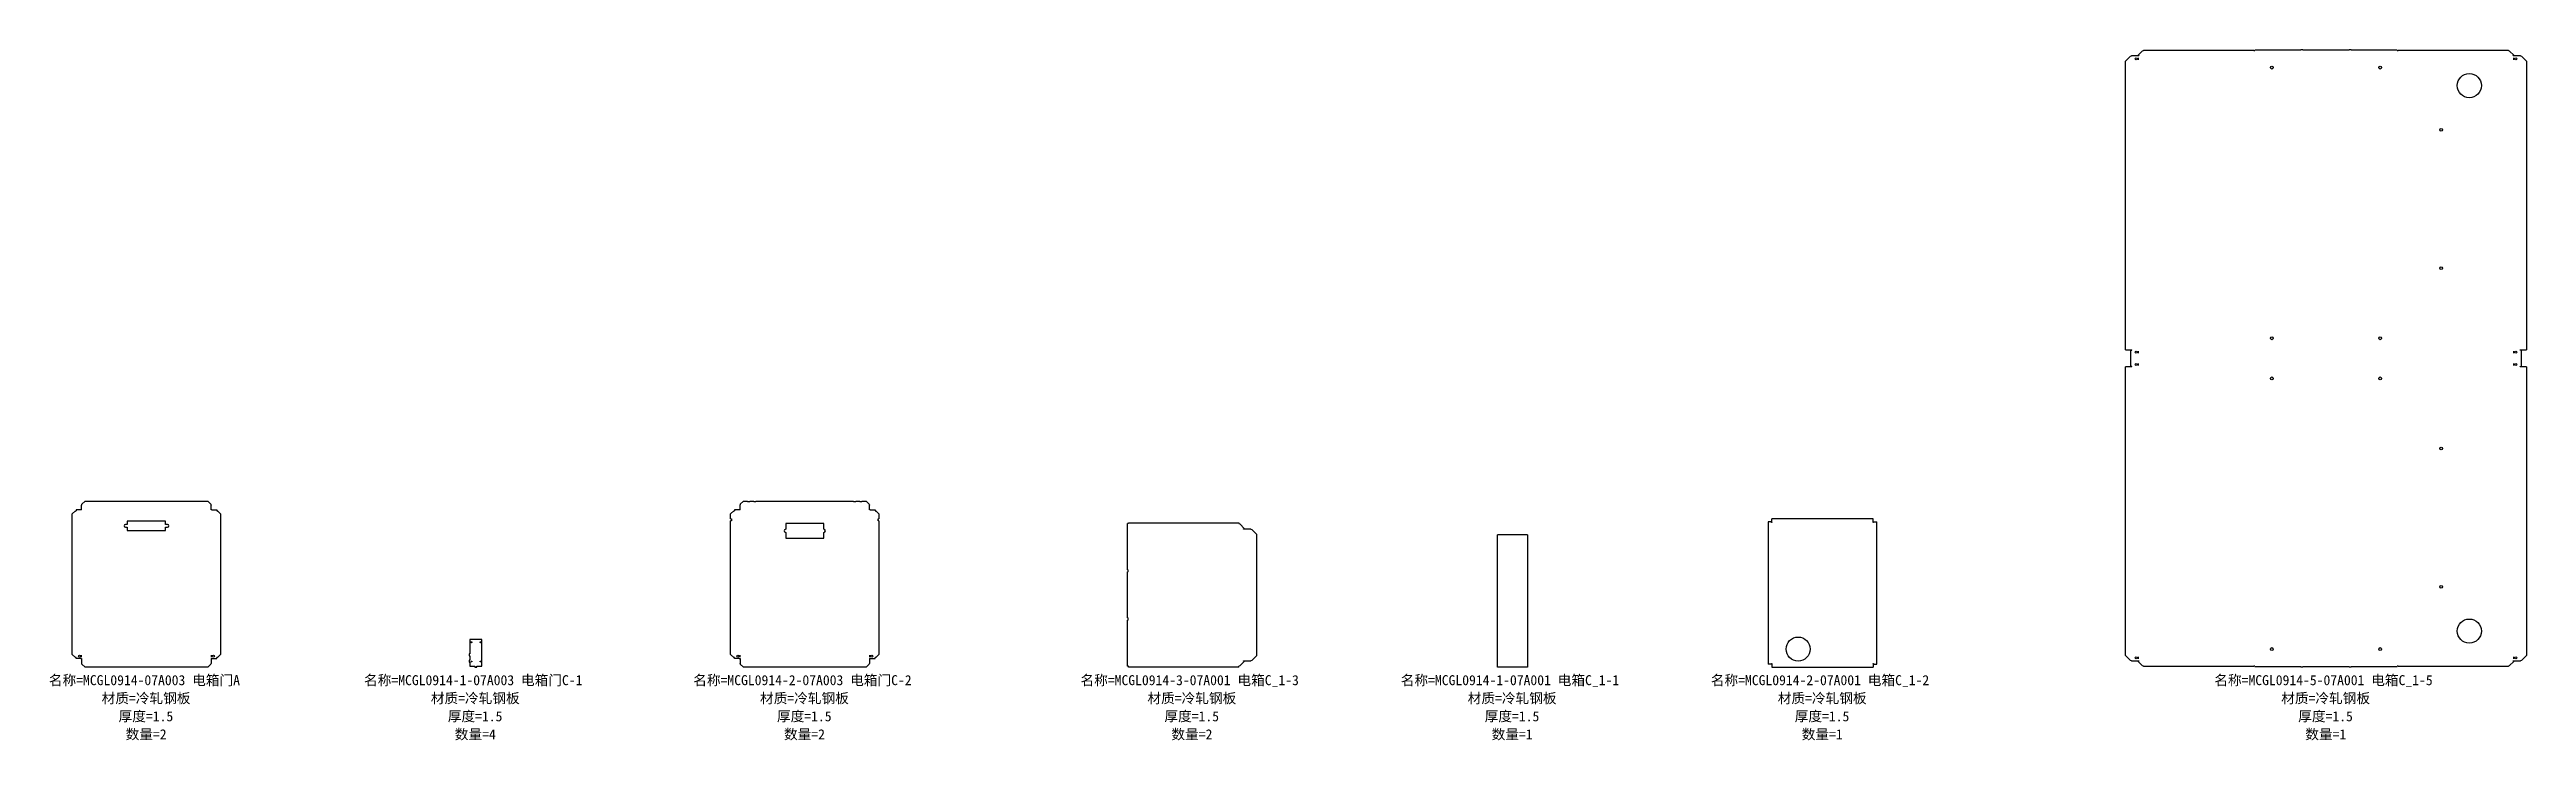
# Model space of a CAD drawing. Header units: millimetres. Extents: x -242 to 5936, y -4183 to 1540.
# Drawn here: x -242 to 5936, y -183 to 1540 of the extents above.
import ezdxf

# ---------------------------------------------------------------- set-up
doc = ezdxf.new("R2010")
doc.units = ezdxf.units.MM
doc.layers.add('防拉孔线', color=30, linetype='Continuous')
doc.layers.add('零件信息', color=131, linetype='Continuous')
doc.styles.add('SLDTEXTSTYLE1', font='SIMSUN.TTC', dxfattribs={"bigfont": 'bigfont'})

msp = doc.modelspace()

# ---------------------------------------------------------------- linework, layer by layer
at = {"color": 7, "linetype": 'Continuous', "lineweight": 25}
for p, q in [((4948.8, 1523.6), (4936, 1510.8)), ((4936, 791), (4936, 1510.8)), ((4948.8, 1523.6), (4950.8, 1524.3)), ((4969, 1524.3), (4950.8, 1524.3)), ((4978.8, 1537.1), (4966.8, 1525)), ((4966.8, 1525), (4969, 1525)), ((4969, 1525), (4969, 1524.3)), ((4978.8, 1537.1), (4980.8, 1537.8)), ((5256.3, 1537.8), (4980.8, 1537.8)), ((5256.3, 1537.8), (5258.3, 1537.8)), ((5373.4, 1538.5), (5258.3, 1538.5)), ((5373.4, 1538.5), (5373.4, 1540)), ((5373.4, 1540), (5378.4, 1540)), ((5378.4, 1540), (5378.4, 1538.5)), ((5493.6, 1538.5), (5378.4, 1538.5)), ((5493.6, 1538.5), (5493.6, 1540)), ((5493.6, 1540), (5498.6, 1540)), ((5498.6, 1540), (5498.6, 1538.5)), ((5613.8, 1538.5), (5498.6, 1538.5)), ((5613.8, 1537.8), (5615.8, 1537.8)), ((5891.3, 1537.8), (5615.8, 1537.8)), ((5891.3, 1537.8), (5893.3, 1537.1)), ((5905.3, 1525), (5893.3, 1537.1)), ((5903, 1525), (5905.3, 1525)), ((5903, 1524.3), (5903, 1525)), ((5921.3, 1524.3), (5903, 1524.3)), ((5921.3, 1524.3), (5923.3, 1523.6)), ((5936, 1510.8), (5923.3, 1523.6)), ((5936, 1510.8), (5936, 791)), ((4936, 791), (4951.5, 791)), ((4936, 29.2), (4936, 749)), ((4951.5, 749), (4936, 749)), ((4948.7, 790.3), (4948.7, 749.8)), ((4948.7, 790.3), (4951.5, 790.3)), ((4951.5, 749.8), (4948.7, 749.8)), ((4951.5, 790.3), (4951.5, 791)), ((4951.5, 749), (4951.5, 749.8)), ((5920.5, 791), (5936, 791)), ((5920.5, 790.3), (5920.5, 791)), ((5923.4, 790.3), (5920.5, 790.3)), ((5920.5, 749.8), (5923.4, 749.8)), ((5920.5, 749), (5920.5, 749.8)), ((5936, 749), (5920.5, 749)), ((5923.4, 749.8), (5923.4, 790.3)), ((5936, 749), (5936, 29.2)), ((-177.2, 389.7), (-185, 381.9)), ((-185, 31.9), (-185, 381.9)), ((-177.2, 389.3), (-175.3, 390)), ((-177.2, 389.3), (-177.2, 389.7)), ((-175.3, 392.3), (-175.3, 390)), ((-163.2, 392.3), (-175.3, 392.3)), ((-163.2, 392), (-163.2, 392.3)), ((-161.5, 392), (-163.2, 392)), ((-161.5, 392), (-161.5, 404)), ((-161.5, 404), (-161.3, 404)), ((-161.3, 404), (-160.6, 406)), ((-160.9, 406), (-153.1, 413.8)), ((-160.6, 406), (-160.9, 406)), ((-153.1, 413.8), (153.1, 413.8)), ((160.9, 406), (153.1, 413.8)), ((160.6, 406), (160.9, 406)), ((160.6, 406), (161.3, 404)), ((161.5, 404), (161.3, 404)), ((161.5, 392), (161.5, 404)), ((163.2, 392), (161.5, 392)), ((163.2, 392), (163.2, 392.3)), ((163.2, 392.3), (175.3, 392.3)), ((175.3, 392.3), (175.3, 390)), ((175.3, 390), (177.2, 389.3)), ((177.2, 389.3), (177.2, 389.7)), ((177.2, 389.7), (185, 381.9)), ((185, 381.9), (185, 31.9)), ((1464.8, 389.7), (1457, 381.9)), ((1457, 370), (1457, 381.9)), ((1464.8, 389.3), (1466.7, 390)), ((1464.8, 389.3), (1464.8, 389.7)), ((1466.7, 392.3), (1466.7, 390)), ((1478.8, 392.3), (1466.7, 392.3)), ((1478.8, 392), (1478.8, 392.3)), ((1480.5, 392), (1478.8, 392)), ((1480.5, 392), (1480.5, 404)), ((1480.5, 404), (1480.7, 404)), ((1480.7, 404), (1481.5, 406)), ((1481.1, 406), (1488.9, 413.8)), ((1481.5, 406), (1481.1, 406)), ((1488.9, 413.8), (1499.3, 413.8)), ((1499.3, 411.8), (1499.3, 413.8)), ((1504.7, 411.8), (1499.3, 411.8)), ((1504.7, 413.8), (1504.7, 411.8)), ((1504.7, 413.8), (1514.9, 413.8)), ((1514.9, 411.8), (1514.9, 413.8)), ((1520.3, 411.8), (1514.9, 411.8)), ((1520.3, 413.8), (1520.3, 411.8)), ((1520.3, 413.8), (1763.7, 413.8)), ((1763.7, 411.8), (1763.7, 413.8)), ((1769.1, 411.8), (1763.7, 411.8)), ((1769.1, 413.8), (1769.1, 411.8)), ((1769.1, 413.8), (1779.3, 413.8)), ((1779.3, 411.8), (1779.3, 413.8)), ((1784.7, 411.8), (1779.3, 411.8)), ((1784.7, 413.8), (1784.7, 411.8)), ((1784.7, 413.8), (1795.2, 413.8)), ((1802.9, 406), (1795.2, 413.8)), ((1802.6, 406), (1802.9, 406)), ((1802.6, 406), (1803.3, 404)), ((1803.5, 404), (1803.3, 404)), ((1803.5, 392), (1803.5, 404)), ((1805.2, 392), (1803.5, 392)), ((1805.2, 392), (1805.2, 392.3)), ((1805.2, 392.3), (1817.3, 392.3)), ((1817.3, 392.3), (1817.3, 390)), ((1817.3, 390), (1819.2, 389.3)), ((1819.2, 389.3), (1819.2, 389.7)), ((1819.2, 389.7), (1827, 381.9)), ((1827, 381.9), (1827, 370)), ((-47.7, 355.8), (-52.2, 355.8)), ((-52.2, 348.8), (-47.7, 348.8)), ((47.8, 364), (-47.7, 364)), ((-47.7, 364), (-47.7, 355.8)), ((-47.7, 348.8), (-47.7, 340.5)), ((-47.7, 340.5), (47.8, 340.5)), ((47.8, 355.8), (47.8, 364)), ((52.3, 355.8), (47.8, 355.8)), ((47.8, 340.5), (47.8, 348.8)), ((47.8, 348.8), (52.3, 348.8)), ((1457, 370), (1459, 370)), ((1457, 31.9), (1457, 364.6)), ((1459, 364.6), (1457, 364.6)), ((1459, 370), (1459, 364.6)), ((1689.5, 357.8), (1594.5, 357.8)), ((1594.5, 357.8), (1594.5, 343.8)), ((1594.5, 335.8), (1594.5, 321.8)), ((1594.5, 321.8), (1689.5, 321.8)), ((1689.5, 343.8), (1689.5, 357.8)), ((1689.5, 321.8), (1689.5, 335.8)), ((1825, 370), (1827, 370)), ((1825, 364.6), (1825, 370)), ((1827, 364.6), (1825, 364.6)), ((1827, 364.6), (1827, 31.9)), ((2447, 242.8), (2447, 357.8)), ((2449.3, 360), (2449.3, 357.8)), ((2449.3, 360), (2724.8, 360)), ((2724.8, 360), (2724.8, 357.8)), ((2724.8, 357.8), (2726.8, 357.1)), ((2726.8, 357.1), (2738.8, 345)), ((2738.8, 345), (2736.5, 345)), ((2736.5, 344.3), (2736.5, 345)), ((2754.8, 344.3), (2736.5, 344.3)), ((2754.8, 344.3), (2756.8, 343.6)), ((2756.8, 343.6), (2769.5, 330.8)), ((2769.5, 29.2), (2769.5, 330.8)), ((3369.5, 0), (3369.5, 330)), ((3444.5, 330), (3369.5, 330)), ((3444.5, 330), (3444.5, 0)), ((4044.5, 362.5), (4044.5, 7.5)), ((4052.9, 362.5), (4044.5, 362.5)), ((4052.9, 360.6), (4052.9, 362.5)), ((4053.6, 360.9), (4052.9, 360.6)), ((4053.6, 360.9), (4054, 360.9)), ((4053.9, 361.6), (4053.8, 361.3)), ((4053.8, 361.3), (4054, 360.9)), ((4054, 361.6), (4053.9, 361.6)), ((4054, 361.6), (4054, 370)), ((4306.5, 370), (4054, 370)), ((4306.5, 361.6), (4306.5, 370)), ((4306.7, 361.6), (4306.5, 361.6)), ((4306.5, 360.9), (4306.8, 361.3)), ((4306.5, 360.9), (4306.9, 360.9)), ((4306.8, 361.3), (4306.7, 361.6)), ((4307.6, 360.6), (4306.9, 360.9)), ((4307.6, 360.6), (4307.6, 362.5)), ((4307.6, 362.5), (4316, 362.5)), ((4316, 7.5), (4316, 362.5)), ((2447, 242.8), (2448.7, 242.8)), ((2447, 122.6), (2447, 237.4)), ((2448.7, 237.4), (2447, 237.4)), ((2448.7, 237.4), (2448.7, 242.8)), ((807, 69), (807, 33.3)), ((837, 69), (807, 69)), ((837, 2), (837, 69)), ((2447, 122.6), (2448.7, 122.6)), ((2448.7, 117.2), (2447, 117.2)), ((2447, 2.2), (2447, 117.2)), ((2448.7, 117.2), (2448.7, 122.6)), ((-177.2, 24.1), (-185, 31.9)), ((-175.3, 23.7), (-177.2, 24.4)), ((-177.2, 24.4), (-177.2, 24.1)), ((-175.3, 21.5), (-175.3, 23.7)), ((-163.2, 21.5), (-175.3, 21.5)), ((-163.2, 21.8), (-161.5, 21.8)), ((-163.2, 21.8), (-163.2, 21.5)), ((-161.5, 21.8), (-161.5, 9.7)), ((-161.5, 9.7), (-161.3, 9.7)), ((-160.6, 7.8), (-161.3, 9.7)), ((-160.9, 7.8), (-153.1, 0)), ((-160.6, 7.8), (-160.9, 7.8)), ((153.1, 0), (-153.1, 0)), ((160.9, 7.8), (153.1, 0)), ((161.3, 9.7), (160.6, 7.8)), ((160.6, 7.8), (160.9, 7.8)), ((161.5, 9.7), (161.3, 9.7)), ((161.5, 21.8), (163.2, 21.8)), ((161.5, 21.8), (161.5, 9.7)), ((163.2, 21.8), (163.2, 21.5)), ((163.2, 21.5), (175.3, 21.5)), ((177.2, 24.4), (175.3, 23.7)), ((175.3, 21.5), (175.3, 23.7)), ((177.2, 24.1), (185, 31.9)), ((177.2, 24.4), (177.2, 24.1)), ((805, 33.3), (805, 28.3)), ((807, 33.3), (805, 33.3)), ((805, 28.3), (807, 28.3)), ((805, 17.6), (805, 12.6)), ((807, 17.6), (805, 17.6)), ((805, 12.6), (807, 12.6)), ((807, 28.3), (807, 17.6)), ((807, 12.6), (807, 2)), ((807, 2), (819.5, 2)), ((819.5, 2), (819.5, 0)), ((819.5, 0), (824.5, 0)), ((824.5, 2), (837, 2)), ((824.5, 0), (824.5, 2)), ((1464.8, 24.1), (1457, 31.9)), ((1466.7, 23.7), (1464.8, 24.4)), ((1464.8, 24.4), (1464.8, 24.1)), ((1466.7, 21.5), (1466.7, 23.7)), ((1478.8, 21.5), (1466.7, 21.5)), ((1478.8, 21.8), (1480.5, 21.8)), ((1478.8, 21.8), (1478.8, 21.5)), ((1480.5, 21.8), (1480.5, 9.7)), ((1480.5, 9.7), (1480.7, 9.7)), ((1481.5, 7.8), (1480.7, 9.7)), ((1481.5, 7.8), (1481.1, 7.8)), ((1481.1, 7.8), (1488.9, 0)), ((1795.2, 0), (1488.9, 0)), ((1802.9, 7.8), (1795.2, 0)), ((1803.3, 9.7), (1802.6, 7.8)), ((1802.6, 7.8), (1802.9, 7.8)), ((1803.5, 9.7), (1803.3, 9.7)), ((1803.5, 21.8), (1805.2, 21.8)), ((1803.5, 21.8), (1803.5, 9.7)), ((1805.2, 21.8), (1805.2, 21.5)), ((1805.2, 21.5), (1817.3, 21.5)), ((1819.2, 24.4), (1817.3, 23.7)), ((1817.3, 21.5), (1817.3, 23.7)), ((1819.2, 24.1), (1827, 31.9)), ((1819.2, 24.4), (1819.2, 24.1)), ((2449.3, 0), (2449.3, 2.2)), ((2724.8, 0), (2449.3, 0)), ((2726.8, 2.9), (2724.8, 2.2)), ((2724.8, 0), (2724.8, 2.2)), ((2738.8, 15), (2726.8, 2.9)), ((2736.5, 15.7), (2754.8, 15.7)), ((2736.5, 15), (2736.5, 15.7)), ((2736.5, 15), (2738.8, 15)), ((2756.8, 16.4), (2754.8, 15.7)), ((2769.5, 29.2), (2756.8, 16.4)), ((3444.5, 0), (3369.5, 0)), ((4052.9, 7.5), (4044.5, 7.5)), ((4052.9, 9.4), (4053.6, 9.1)), ((4052.9, 9.4), (4052.9, 7.5)), ((4054, 9.1), (4053.6, 9.1)), ((4054, 9.1), (4053.8, 8.7)), ((4053.8, 8.7), (4053.9, 8.4)), ((4053.9, 8.4), (4054, 8.4)), ((4054, 8.4), (4054, 0)), ((4054, 0), (4306.5, 0)), ((4306.8, 8.7), (4306.5, 9.1)), ((4306.9, 9.1), (4306.5, 9.1)), ((4306.5, 8.4), (4306.7, 8.4)), ((4306.5, 8.4), (4306.5, 0)), ((4306.7, 8.4), (4306.8, 8.7)), ((4306.9, 9.1), (4307.6, 9.4)), ((4307.6, 9.4), (4307.6, 7.5)), ((4307.6, 7.5), (4316, 7.5)), ((4936, 29.2), (4948.8, 16.4)), ((4950.8, 15.7), (4948.8, 16.4)), ((4950.8, 15.7), (4969, 15.7)), ((4966.8, 15), (4978.8, 2.9)), ((4969, 15), (4966.8, 15)), ((4969, 15.7), (4969, 15)), ((4980.8, 2.2), (4978.8, 2.9)), ((4980.8, 2.2), (5256.3, 2.2)), ((5258.3, 2.2), (5256.3, 2.2)), ((5258.3, 1.5), (5373.4, 1.5)), ((5373.4, 0), (5373.4, 1.5)), ((5378.4, 0), (5373.4, 0)), ((5378.4, 1.5), (5493.6, 1.5)), ((5378.4, 1.5), (5378.4, 0)), ((5493.6, 0), (5493.6, 1.5)), ((5498.6, 0), (5493.6, 0)), ((5498.6, 1.5), (5613.8, 1.5)), ((5498.6, 1.5), (5498.6, 0)), ((5615.8, 2.2), (5613.8, 2.2)), ((5615.8, 2.2), (5891.3, 2.2)), ((5893.3, 2.9), (5891.3, 2.2)), ((5893.3, 2.9), (5905.3, 15)), ((5903, 15.7), (5921.3, 15.7)), ((5903, 15), (5903, 15.7)), ((5905.3, 15), (5903, 15)), ((5923.3, 16.4), (5921.3, 15.7)), ((5923.3, 16.4), (5936, 29.2))]:
    msp.add_line(p, q, dxfattribs=at)
for centre, radius in [((4962.5, 1517), 2.6), ((5301, 1495), 3.56), ((5571, 1495), 3.56), ((5909.5, 1517), 2.6), ((5793.5, 1450), 30), ((5723.5, 1340), 3.3), ((5723.5, 995), 3.3), ((5301, 820), 3.56), ((5571, 820), 3.56), ((4962.5, 785.5), 2.6), ((4962.5, 754.5), 2.6), ((5909.5, 785.5), 2.6), ((5909.5, 754.5), 2.6), ((5301, 720), 3.56), ((5571, 720), 3.56), ((5723.5, 545), 3.3), ((5723.5, 200), 3.3), ((810.5, 62.1), 1.1), ((833.5, 62.1), 1.1), ((4119.5, 45), 30), ((5793.5, 90), 30), ((-167, 27.5), 2.6), ((167, 27.5), 2.6), ((810.5, 14.1), 1.1), ((833.5, 14.1), 1.1), ((1475, 27.5), 2.6), ((1809, 27.5), 2.6), ((4962.5, 23), 2.6), ((5301, 45), 3.56), ((5571, 45), 3.56), ((5909.5, 23), 2.6)]:
    msp.add_circle(centre, radius, dxfattribs=at)
for centre, radius, start, end in [((-52.2, 352.3), 3.5, 90, 270), ((52.3, 352.3), 3.5, 270, 90), ((1594.5, 339.8), 4, 90, 270), ((1689.5, 339.8), 4, 270, 90)]:
    msp.add_arc(centre, radius, start, end, dxfattribs=at)
for points in [[(5258.3, 1537.8), (5258.3, 1538), (5258.3, 1538.3), (5258.3, 1538.5)], [(5613.8, 1537.8), (5613.8, 1538), (5613.8, 1538.3), (5613.8, 1538.5)], [(5258.3, 2.2), (5258.3, 2), (5258.3, 1.7), (5258.3, 1.5)], [(5613.8, 2.2), (5613.8, 2), (5613.8, 1.7), (5613.8, 1.5)]]:
    msp.add_open_spline(points, degree=3, dxfattribs=at)
for points, knots in [([(2449.3, 357.8), (2449.1, 357.8), (2448.7, 357.8), (2447.9, 357.8), (2447.4, 357.8), (2447, 357.8)], [0, 0, 0, 0, 0.250001, 0.500001, 1, 1, 1, 1]), ([(2449.3, 2.2), (2449.2, 2.2), (2449.1, 2.2), (2449, 2.2), (2448.9, 2.2), (2448.8, 2.2), (2448.7, 2.2), (2448.5, 2.2), (2448.3, 2.2), (2448.1, 2.2), (2447.8, 2.2), (2447.5, 2.2), (2447.1, 2.2), (2447.1, 2.2), (2447.1, 2.2), (2447, 2.2)], [0.004630532, 0.004630532, 0.004630532, 0.004630532, 0.004910666, 0.004910666, 0.004910666, 0.005190802, 0.005190802, 0.005190802, 0.005751081, 0.005751081, 0.005751081, 0.006736329, 0.006736329, 0.006736329, 0.006867329, 0.006867329, 0.006867329, 0.006867329])]:
    msp.add_open_spline(points, degree=3, knots=knots, dxfattribs=at)
at = {"layer": '防拉孔线'}
for p, q in [((4967.3, 1519.3), (4967.3, 1514.7)), ((5904.8, 1514.7), (5904.8, 1519.3)), ((4967.3, 787.8), (4967.3, 783.2)), ((4967.3, 756.8), (4967.3, 752.2)), ((5904.8, 783.2), (5904.8, 787.8)), ((5904.8, 752.2), (5904.8, 756.8)), ((-162.3, 29.8), (-162.3, 25.2)), ((162.2, 25.2), (162.2, 29.8)), ((1479.8, 29.8), (1479.8, 25.2)), ((1804.3, 25.2), (1804.3, 29.8)), ((4967.3, 25.3), (4967.3, 20.7)), ((5904.8, 20.7), (5904.8, 25.3))]:
    msp.add_line(p, q, dxfattribs=at)

# ---------------------------------------------------------------- texts
at = {"layer": '零件信息', "char_height": 25, "attachment_point": 2, "style": 'SLDTEXTSTYLE1'}
for s, insert in [('名称=MCGL0914-07A003 电箱门A', (-4.9, -20)), ('材质=冷轧钢板', (-0.8, -65)), ('名称=MCGL0914-1-07A003 电箱门C-1', (815.2, -20)), ('材质=冷轧钢板', (820.2, -65)), ('名称=MCGL0914-2-07A003 电箱门C-2', (1636.2, -20)), ('材质=冷轧钢板', (1641.2, -65)), ('名称=MCGL0914-3-07A001 电箱C_1-3', (2602, -20)), ('材质=冷轧钢板', (2607.4, -65)), ('名称=MCGL0914-1-07A001 电箱C_1-1', (3400.8, -20)), ('材质=冷轧钢板', (3406.2, -65)), ('名称=MCGL0914-2-07A001 电箱C_1-2', (4174.1, -20)), ('材质=冷轧钢板', (4179.5, -65)), ('名称=MCGL0914-5-07A001 电箱C_1-5', (5429.8, -20)), ('材质=冷轧钢板', (5435.2, -65)), ('厚度=1.5', (-1.2, -110)), ('厚度=1.5', (819.8, -110)), ('厚度=1.5', (1640.8, -110)), ('厚度=1.5', (2607.1, -110)), ('厚度=1.5', (3405.9, -110)), ('厚度=1.5', (4179.1, -110)), ('厚度=1.5', (5434.9, -110)), ('数量=2', (-0.7, -155)), ('数量=4', (820.3, -155)), ('数量=2', (1641.3, -155)), ('数量=2', (2607.6, -155)), ('数量=1', (3406.3, -155)), ('数量=1', (4179.6, -155)), ('数量=1', (5435.4, -155))]:
    msp.add_mtext(s, dxfattribs=dict(at, insert=insert))

doc.saveas('drawing.dxf')
